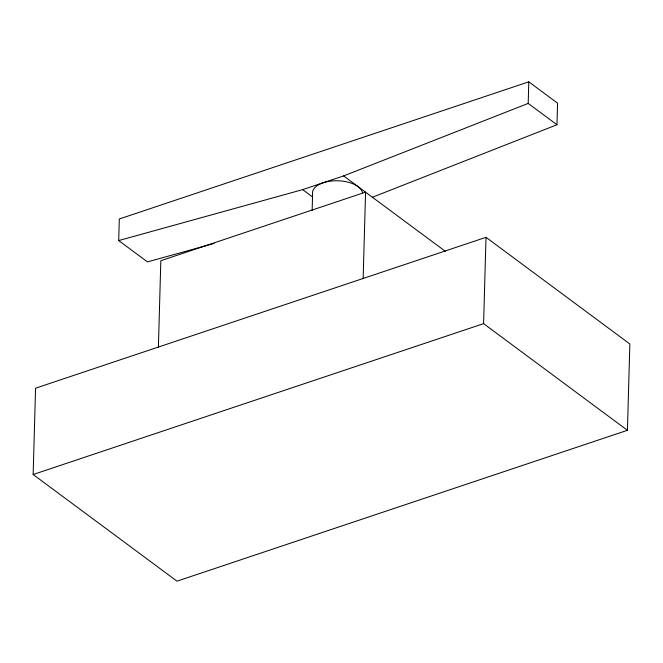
<?xml version="1.0" encoding="UTF-8"?>
<svg xmlns="http://www.w3.org/2000/svg" width="663" height="663" viewBox="0 0 663 663"><rect width="100%" height="100%" fill="white"/><g stroke="black" fill="none" stroke-linecap="round" stroke-linejoin="round"><path stroke-width="0.99" d="M33.15 474.517L35.562 388.195L486.004 237.321L629.85 343.973L627.438 430.295L176.996 581.169L33.15 474.517L483.592 323.643L627.438 430.295M214.091 243.454L147.468 261.902L118.702 240.57L119.299 218.989L528.792 81.831L557.566 103.163L556.961 124.743L372.391 197.251M158.407 347.047L160.819 260.725L365.57 192.146L363.158 278.468M312.149 210.494L312.604 194.052A25.028 12.663 1.6 0 1 335.304 180.775A25.028 12.663 1.6 0 1 362.454 192.834M483.592 323.643L486.004 237.321M556.961 124.743L528.196 103.411L528.792 81.831M118.702 240.57L302.668 189.635L343.616 175.919L528.196 103.411M343.616 175.919L445.387 251.335M302.668 189.635L312.256 196.745"/></g></svg>
